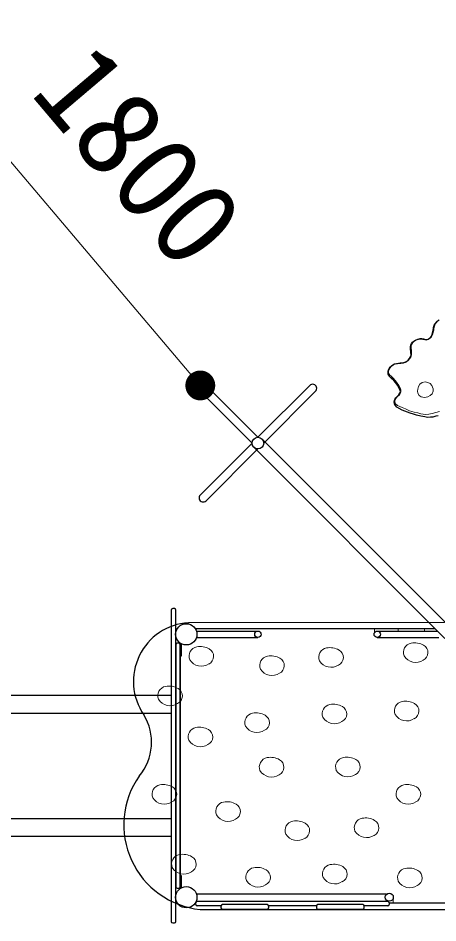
# Model space of a CAD drawing. Units: millimetres on the paper, enlarged 60 times, with parts at other scales. Extents: x 900 to 24300, y 900 to 16920.
# Drawn here: x 21678 to 22205, y 5276 to 6411 of the extents above; entities that cross this region are included whole.
import ezdxf
from ezdxf.enums import TextEntityAlignment as Align

# ---------------------------------------------------------------- set-up
doc = ezdxf.new("R2010")
doc.units = ezdxf.units.MM
doc.header["$LTSCALE"] = 60
for name, color, linetype, lineweight in [('D-STR-1', 1, 'Continuous', 25), ('D-STR-2', 82, 'Continuous', 13), ('D-STR-3', 251, 'Continuous', 9), ('D-STR-DIM', 7, 'Continuous', 13)]:
    doc.layers.add(name, color=color, linetype=linetype, lineweight=lineweight)
doc.styles.add('ＭＳ ゴシック', font='')
doc.styles.get('ＭＳ ゴシック').set_extended_font_data('MS Gothic')

# ---------------------------------------------------------------- blocks, each defined once
blk = doc.blocks.new('filled_dot')
at = {"color": 0, "linetype": 'Continuous', "lineweight": -2, "const_width": 1.25}
blk.add_lwpolyline([(-0.625, 0, 1), (0.625, 0, 1)], format="xyb", close=True, dxfattribs=at)

msp = doc.modelspace()

# ---------------------------------------------------------------- linework, layer by layer
at = {"layer": 'D-STR-1'}
for p, q in [((21906.66, 5942.96), (21971.77, 5877.85)), ((21913.87, 5950.17), (21978.98, 5885.06)), ((22044.25, 5950.17), (21979.14, 5885.06)), ((22051.46, 5942.96), (21986.35, 5877.85)), ((21906.66, 5812.58), (21971.77, 5877.7)), ((21973.9, 5872.62), (22213.9, 5632.62)), ((21984.21, 5882.93), (22224.21, 5642.93)), ((21913.87, 5805.37), (21978.98, 5870.48)), ((21870.16, 5668.22), (21870.16, 5277.32)), ((21874.06, 5670.02), (21871.96, 5670.02)), ((21875.86, 5277.32), (21875.86, 5668.22)), ((22213.64, 5652.4), (21891.66, 5652.38)), ((21900.12, 5645.27), (22201.25, 5645.27)), ((21901.79, 5641.85), (21979.06, 5641.85)), ((21901.79, 5633.69), (21979.06, 5633.69)), ((22129.06, 5641.85), (22204.67, 5641.85)), ((22129.06, 5633.69), (22206.33, 5633.69)), ((21875.86, 5624.72), (21875.86, 5320.82)), ((21879.76, 5626.52), (21877.66, 5626.52)), ((21881.56, 5626.71), (21881.56, 5318.83)), ((21881.56, 5320.82), (21881.56, 5624.72)), ((21010.36, 5561.27), (21870.16, 5561.27)), ((21875.86, 5559.77), (21875.86, 5385.77)), ((21010.36, 5538.77), (21870.16, 5538.77)), ((21010.36, 5406.77), (21870.16, 5406.77)), ((21010.36, 5384.27), (21870.16, 5384.27)), ((21877.66, 5319.02), (21879.76, 5319.02)), ((22140.77, 5311.67), (21902.34, 5311.67)), ((21901.06, 5300.27), (21900.12, 5300.27)), ((21901.06, 5298.77), (21901.06, 5300.87)), ((21902.86, 5302.67), (22142.26, 5302.67)), ((21932.6, 5296.97), (21902.86, 5296.97)), ((21932.57, 5296.67), (21932.57, 5294.57)), ((21990.77, 5298.47), (21934.37, 5298.47)), ((21934.37, 5292.77), (21990.77, 5292.77)), ((22052.6, 5296.97), (21992.55, 5296.97)), ((21992.57, 5294.57), (21992.57, 5296.67)), ((22052.57, 5296.67), (22052.57, 5294.57)), ((22110.77, 5298.47), (22054.37, 5298.47)), ((22054.37, 5292.77), (22110.77, 5292.77)), ((22142.26, 5296.97), (22112.55, 5296.97)), ((22112.57, 5294.57), (22112.57, 5296.67)), ((22144.06, 5300.87), (22144.06, 5298.77)), ((22294.06, 5300.27), (22144.06, 5300.27)), ((21906.4, 5292.4), (22213.91, 5292.41)), ((21871.96, 5275.52), (21874.06, 5275.52))]:
    msp.add_line(p, q, dxfattribs=at)
msp.add_lwpolyline([(22205.38, 5912.18), (22202.43, 5911.43), (22198.82, 5910.52), (22195.87, 5910.28), (22192.11, 5910.01), (22188.61, 5910.58), (22183.58, 5911.47), (22178.21, 5912.73), (22174.42, 5913.94), (22170.21, 5915.33), (22160.42, 5919.31), (22153.71, 5922.9), (22151.81, 5924.81), (22150.57, 5926.99), (22150.33, 5929.63), (22151.21, 5932.58), (22152.43, 5934.66), (22154.44, 5936.74), (22156.18, 5938.42), (22157.39, 5940.34), (22157.99, 5942.63), (22157.91, 5943.49), (22157.45, 5944.91), (22154.25, 5950.66), (22151.75, 5953.95), (22149.82, 5956.25), (22146.31, 5959.51), (22144.09, 5961.66), (22143.52, 5962.38), (22142.68, 5964.19), (22142.52, 5965.83), (22142.52, 5967.5), (22143.11, 5969.57), (22144.05, 5971.48), (22145.44, 5973.49), (22147.15, 5975.13), (22148.53, 5976.09), (22150.47, 5977.15), (22152.99, 5977.83), (22157.64, 5978.41), (22162.44, 5979.08), (22165.64, 5980.36), (22167.6, 5981.87), (22169.44, 5983.96), (22170.67, 5986.12), (22171.38, 5988.31), (22171.28, 5991.71), (22170.64, 5997.02), (22170.67, 5998.94), (22171.15, 6000.82), (22172.08, 6002.77), (22173.14, 6004.31), (22174.83, 6005.87), (22176.84, 6007.15), (22179.78, 6008.33), (22182.83, 6008.98), (22184.78, 6008.97), (22187.14, 6008.69), (22189.81, 6007.83), (22190.98, 6007.89), (22192.92, 6008.44), (22194.79, 6009.58), (22195.8, 6010.45), (22196.94, 6011.92), (22197.92, 6014.09), (22198.54, 6016.32), (22199.13, 6019.13), (22199.47, 6021.94), (22199.58, 6022.79), (22200.66, 6025.78), (22201.54, 6027.35), (22202.7, 6029.12), (22203.71, 6030.27), (22205.71, 6032.24)], dxfattribs=at)
for points in [[(21881.56, 5610.91), (21882.91, 5610.91), (21882.91, 5625.91), (21881.56, 5625.91)], [(21881.56, 5319.64), (21882.91, 5319.64), (21882.91, 5334.64), (21881.56, 5334.64)]]:
    msp.add_lwpolyline(points, close=True, dxfattribs=at)
for centre, radius in [((21979.06, 5877.77), 7.29), ((21889.06, 5637.77), 13.37), ((21979.06, 5637.77), 4.08), ((22129.06, 5637.77), 4.08), ((21889.06, 5307.77), 13.37), ((22144.06, 5307.77), 5.1)]:
    msp.add_circle(centre, radius, dxfattribs=at)
for centre, radius, start, end in [((21910.27, 5946.57), 545.1, 97.17093, 163.51219), ((21910.27, 5946.57), 5.1, 45, 225), ((22047.85, 5946.57), 5.1, 314.99969, 135), ((21910.27, 5808.98), 5.1, 134.99977, 315.00019), ((21871.96, 5668.22), 1.8, 90, 180), ((21874.06, 5668.22), 1.8, 0, 90), ((21896.49, 5578.69), 73.85, 93.74848, 214.54699), ((21877.66, 5624.72), 1.8, 90, 180), ((21879.76, 5624.72), 1.8, 359.99993, 89.99993), ((21779.61, 5502.3), 65.82, 319.83015, 31.62468), ((21917.34, 5398.59), 106.75, 144.98861, 264.11601), ((21877.66, 5320.82), 1.8, 180, 270), ((21879.76, 5320.82), 1.8, 270, 0), ((21902.86, 5300.87), 1.8, 90, 180), ((21902.86, 5298.77), 1.8, 180, 270), ((21934.37, 5296.67), 1.8, 90, 180), ((21934.37, 5294.57), 1.8, 180, 270), ((21990.77, 5296.67), 1.8, 360, 90), ((21990.77, 5294.57), 1.8, 270, 0), ((22054.37, 5296.67), 1.8, 90, 180), ((22054.37, 5294.57), 1.8, 180, 270), ((22110.77, 5296.67), 1.8, 360, 90), ((22110.77, 5294.57), 1.8, 270, 0), ((22142.26, 5300.87), 1.8, 0, 90), ((22142.26, 5298.77), 1.8, 270, 0), ((21871.96, 5277.32), 1.8, 180, 270), ((21874.06, 5277.32), 1.8, 270, 360)]:
    msp.add_arc(centre, radius, start, end, dxfattribs=at)
at = {"layer": 'D-STR-2'}
msp.add_line((22149.16, 5307.77), (22149.16, 5300.27), dxfattribs=at)
for points in [[(22125.31, 5639.38), (22125.31, 5645.27), (22155.31, 5645.27), (22155.31, 5641.85)], [(22188.31, 5641.85), (22188.31, 5645.27), (22201.25, 5645.27)]]:
    msp.add_lwpolyline(points, dxfattribs=at)
at = {"layer": 'D-STR-3'}
msp.add_lwpolyline([(22207.12, 5917.62), (22202.53, 5916.01), (22198.06, 5915.12), (22193.63, 5914.18), (22189.64, 5913.9), (22183.9, 5914.63), (22179.76, 5915.66), (22175.43, 5916.82), (22169.57, 5918.46), (22164.3, 5920.7), (22160.26, 5922.41), (22154.39, 5925.16), (22151.83, 5927.11), (22151.34, 5927.92), (22151.13, 5930.45), (22151.63, 5932.39), (22153.2, 5934.88), (22155.03, 5936.71), (22156.41, 5938.03), (22157.71, 5940), (22158.53, 5942.27), (22158.62, 5944.46), (22158.02, 5946.36), (22156.04, 5950.09), (22151.77, 5956.16), (22148.83, 5959.43), (22146.33, 5961.76), (22144.77, 5963.06), (22143.81, 5964.42), (22143.25, 5966.33), (22143.29, 5968.27), (22143.75, 5969.77), (22144.9, 5972), (22146.65, 5974.08), (22149.25, 5975.97), (22151.48, 5976.85), (22154.36, 5977.33), (22158.67, 5977.87), (22161.86, 5978.33), (22163.83, 5978.92), (22166.19, 5980.17), (22168.28, 5981.91), (22169.68, 5983.54), (22171.09, 5985.73), (22172.02, 5988.4), (22172.17, 5990.37), (22171.83, 5994.07), (22171.44, 5997.33), (22171.41, 5999.85), (22172.23, 6002.2), (22173.66, 6004.25), (22175.71, 6006.03), (22178.96, 6007.52), (22180.9, 6008.02), (22183.71, 6008.26), (22186.32, 6007.9), (22188.8, 6007.43), (22190.76, 6007.21), (22192.43, 6007.68), (22194.07, 6008.48), (22195.8, 6009.85), (22197.02, 6011.33), (22197.95, 6012.87), (22198.83, 6015.07), (22199.32, 6017.04), (22199.86, 6019.72), (22200.05, 6021.29), (22200.3, 6023.21), (22201.17, 6025.75), (22202.29, 6027.74), (22203.36, 6029.29), (22204.85, 6030.86), (22206.64, 6032.42)], dxfattribs=at)
msp.add_lwpolyline([(22179.85, 5945.71), (22180.87, 5948.91), (22182.64, 5951.89), (22185.36, 5953.98), (22189.11, 5954.58), (22192.41, 5954.05), (22195.47, 5952.51), (22197.7, 5950.16), (22199.16, 5945.96), (22199.22, 5942.79), (22197.79, 5939.74), (22195.6, 5937.49), (22192.54, 5935.84), (22188.47, 5935.03), (22184.3, 5935.79), (22181.72, 5937.6), (22180.1, 5940.41), (22179.67, 5942.86)], close=True, dxfattribs=at)
for centre, radius, start, end in [((21906.66, 5599.75), 22.68, 60.11146, 101.08374), ((22173.68, 5615.03), 11.91, 100.34896, 201.82712), ((22175.9, 5604.48), 22.68, 60.11146, 101.08374), ((22181.97, 5614.85), 10.67, 295.79799, 60.61291), ((21904.44, 5610.3), 11.91, 100.34896, 201.82712), ((21912.73, 5610.12), 10.67, 295.79799, 60.61291), ((21995.44, 5588.07), 22.68, 60.11146, 101.08374), ((22067.41, 5608.93), 11.91, 100.34896, 201.82712), ((22069.63, 5598.38), 22.68, 60.11146, 101.08374), ((22075.7, 5608.75), 10.67, 295.79799, 60.61291), ((21907.9, 5614.72), 17, 211.35206, 303.68298), ((21993.22, 5598.62), 11.91, 100.34896, 201.82712), ((22001.5, 5598.44), 10.67, 295.79799, 60.61291), ((22070.88, 5613.35), 17, 211.35206, 303.68298), ((22177.15, 5619.45), 17, 211.35206, 303.68298), ((21996.68, 5603.04), 17, 211.35206, 303.68298), ((21865.21, 5560.71), 11.91, 100.34896, 201.82712), ((21867.43, 5550.16), 22.68, 60.11146, 101.08374), ((21873.5, 5560.53), 10.67, 295.79799, 60.61291), ((21868.68, 5565.13), 17, 211.35206, 303.68298), ((22071.71, 5538), 11.91, 100.34896, 201.82712), ((22073.93, 5527.45), 22.68, 60.11146, 101.08374), ((22079.99, 5537.82), 10.67, 295.79799, 60.61291), ((22162.37, 5541.65), 11.91, 100.34896, 201.82712), ((22164.59, 5531.1), 22.68, 60.11146, 101.08374), ((22170.66, 5541.47), 10.67, 295.79799, 60.61291), ((21974.58, 5527.05), 11.91, 100.34896, 201.82712), ((21976.8, 5516.5), 22.68, 60.11146, 101.08374), ((21982.87, 5526.87), 10.67, 295.79799, 60.61291), ((22075.17, 5542.42), 17, 211.35206, 303.68298), ((22165.84, 5546.07), 17, 211.35206, 303.68298), ((21903.34, 5509.15), 11.91, 100.34896, 201.82712), ((21905.56, 5498.61), 22.68, 60.11146, 101.08374), ((21978.05, 5531.47), 17, 211.35206, 303.68298), ((21911.63, 5508.97), 10.67, 295.79799, 60.61291), ((21906.81, 5513.57), 17, 211.35206, 303.68298), ((21992.71, 5471.24), 11.91, 100.34896, 201.82712), ((21994.93, 5460.69), 22.68, 60.11146, 101.08374), ((22001, 5471.06), 10.67, 295.79799, 60.61291), ((22088.58, 5471.43), 11.91, 100.34896, 201.82712), ((22090.8, 5460.88), 22.68, 60.11146, 101.08374), ((22096.87, 5471.25), 10.67, 295.79799, 60.61291), ((21996.18, 5475.66), 17, 211.35206, 303.68298), ((22092.05, 5475.85), 17, 211.35206, 303.68298), ((21858.04, 5437.1), 11.91, 100.34896, 201.82712), ((21860.27, 5426.56), 22.68, 60.11146, 101.08374), ((21866.33, 5436.92), 10.67, 295.79799, 60.61291), ((22164.57, 5437.1), 11.91, 100.34896, 201.82712), ((22166.79, 5426.56), 22.68, 60.11146, 101.08374), ((22172.86, 5436.92), 10.67, 295.79799, 60.61291), ((21861.51, 5441.52), 17, 211.35206, 303.68298), ((22168.04, 5441.52), 17, 211.35206, 303.68298), ((21938.06, 5415.56), 11.91, 100.34896, 201.82712), ((21940.28, 5405.01), 22.68, 60.11146, 101.08374), ((21946.34, 5415.38), 10.67, 295.79799, 60.61291), ((21941.52, 5419.98), 17, 211.35206, 303.68298), ((22112.06, 5395.15), 11.91, 100.34896, 201.82712), ((22114.29, 5384.6), 22.68, 60.11146, 101.08374), ((22025.01, 5391.46), 11.91, 100.34896, 201.82712), ((22027.23, 5380.91), 22.68, 60.11146, 101.08374), ((22033.3, 5391.28), 10.67, 295.79799, 60.61291), ((22120.35, 5394.97), 10.67, 295.79799, 60.61291), ((22028.48, 5395.88), 17, 211.35206, 303.68298), ((22115.53, 5399.57), 17, 211.35206, 303.68298), ((21882.52, 5349.47), 11.91, 100.34896, 201.82712), ((21884.74, 5338.92), 22.68, 60.11146, 101.08374), ((21890.81, 5349.29), 10.67, 295.79799, 60.61291), ((21885.99, 5353.89), 17, 211.35206, 303.68298), ((21975.79, 5333.07), 11.91, 100.34896, 201.82712), ((21978.01, 5322.53), 22.68, 60.11146, 101.08374), ((21984.08, 5332.9), 10.67, 295.79799, 60.61291), ((22072.15, 5337.01), 11.91, 100.34896, 201.82712), ((22074.37, 5326.46), 22.68, 60.11146, 101.08374), ((22080.44, 5336.83), 10.67, 295.79799, 60.61291), ((22166.41, 5332.26), 11.91, 100.34896, 201.82712), ((22168.63, 5321.71), 22.68, 60.11146, 101.08374), ((22174.7, 5332.08), 10.67, 295.79799, 60.61291), ((21979.26, 5337.49), 17, 211.35206, 303.68298), ((22075.61, 5341.43), 17, 211.35206, 303.68298), ((22169.87, 5336.68), 17, 211.35206, 303.68298)]:
    msp.add_arc(centre, radius, start, end, dxfattribs=at)
at = {"layer": 'D-STR-DIM'}
msp.add_line((21906.66, 5950.17), (21557.4, 6362.04), dxfattribs=at)

# ---------------------------------------------------------------- block references
at = {"layer": 'D-STR-DIM', "xscale": 15, "yscale": 15, "rotation": 130.3}
msp.add_blockref('filled_dot', (21906.66, 5950.17), dxfattribs=at)

# ---------------------------------------------------------------- texts
at = {"layer": 'D-STR-DIM', "style": 'ＭＳ ゴシック'}
msp.add_text('1800', height=110, rotation=310.298, dxfattribs=at).set_placement((21829.86, 6239.06), align=Align.MIDDLE_CENTER)

doc.saveas('drawing.dxf')
